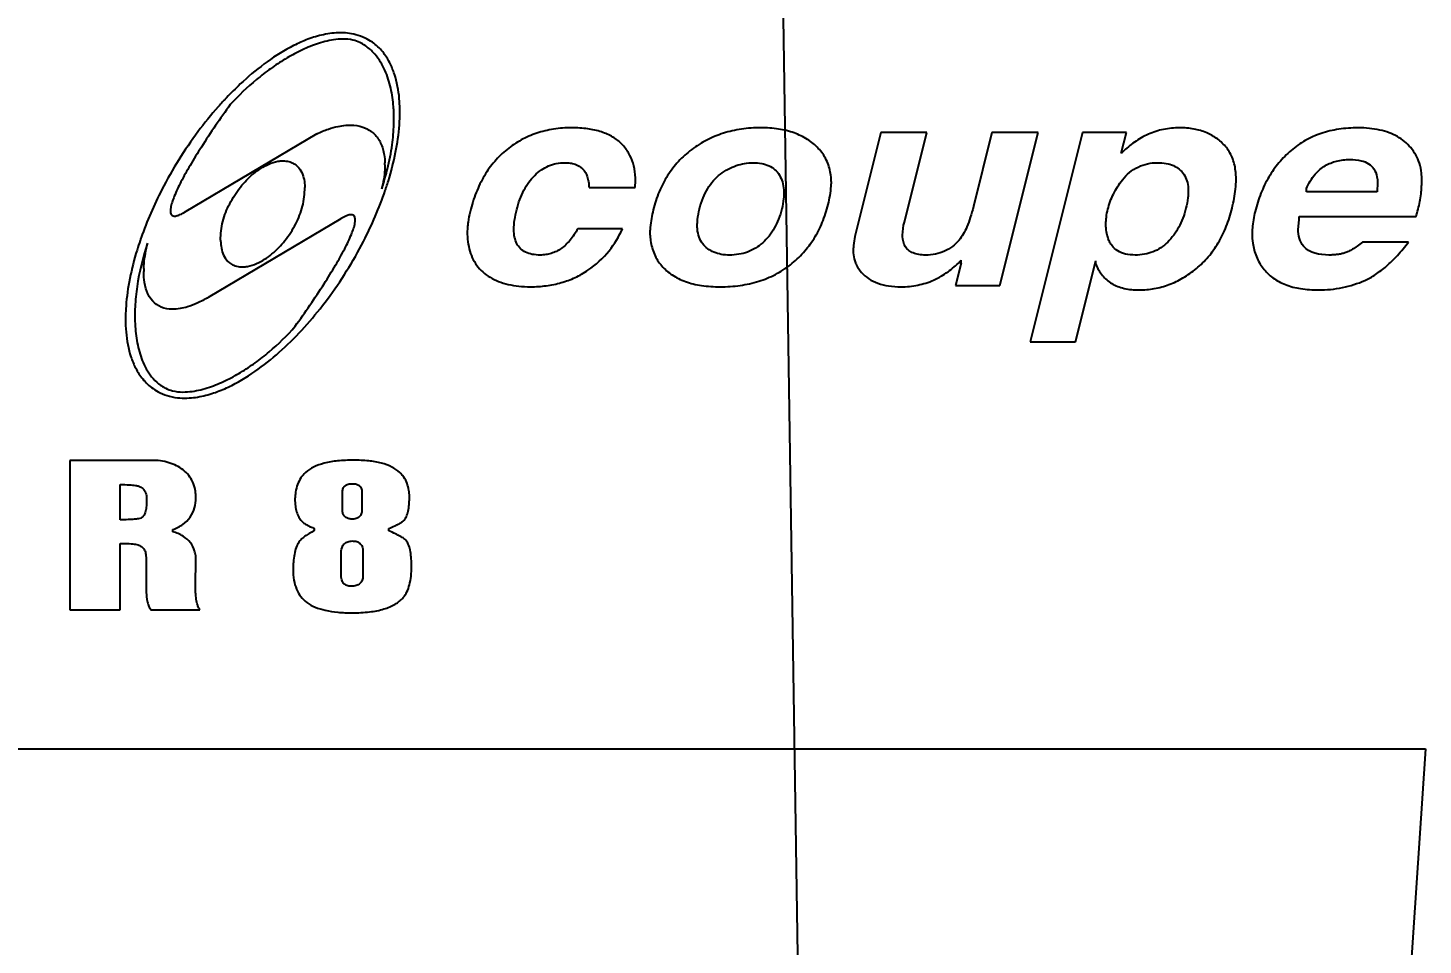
# Model space of a CAD drawing. Extents: x 230 to 4050, y 0 to 2754.
# Drawn here: x 985 to 1077.4, y 2245.8 to 2306.5 of the extents above; entities that cross this region are included whole.
import ezdxf

# ---------------------------------------------------------------- set-up
doc = ezdxf.new("R2010")
doc.units = 0
doc.header["$PDMODE"] = 3
doc.layers.get('0').update_dxf_attribs({"linetype": 'CONTINUOUS'})
doc.layers.get('DEFPOINTS').update_dxf_attribs({"linetype": 'CONTINUOUS'})
doc.layers.add('SUNPOU', color=7, linetype='CONTINUOUS')
doc.styles.get("Standard").update_dxf_attribs({"font": 'SIMPLEX.shx', "bigfont": 'extfont.shx'})
doc.dimstyles.get("Standard").update_dxf_attribs({"dimscale": 10, "dimtxt": 2, "dimasz": 3, "dimexe": 1, "dimexo": 1, "dimgap": 0.6, "dimtad": 3, "dimdec": 0, "dimzin": 0, "dimdsep": 46, "dimtxsty": 'STANDARD', "dimblk1": 'OPEN', "dimblk2": 'OPEN', "dimsah": 1, "dimcen": 1.5, "dimadec": 0, "dimazin": 0, "dimtfac": 1, "dimtdec": 0, "dimtmove": 0, "dimatfit": 0, "dimldrblk": 'DOTSMALL', "dimfxl": 1, "dimtvp": 1, "dimtolj": 1, "dimtzin": 0, "dimarcsym": 0})

# ---------------------------------------------------------------- blocks, each defined once
blk = doc.blocks.new('_OPEN')
at = {"color": 0, "linetype": 'ByBlock'}
for p, q in [((-1, 0.1667), (0, 0)), ((0, 0), (-1, -0.1667)), ((0, 0), (-1, 0))]:
    blk.add_line(p, q, dxfattribs=at)
blk = doc.blocks.new('*D22')
at = {"layer": 'DEFPOINTS', "color": 0}
for p in [(1086.159, 2398.558), (999.159, 1813.358), (1431.697, 1813.358)]:
    blk.add_point(p, dxfattribs=at)
at = {"layer": 'SUNPOU', "color": 0, "lineweight": -2}
for p, q in [((1096.159, 2398.558), (1441.697, 2398.558)), ((1431.697, 2368.558), (1431.697, 1843.358)), ((1009.159, 1813.358), (1441.697, 1813.358))]:
    blk.add_line(p, q, dxfattribs=at)
at = {"layer": 'SUNPOU', "color": 0, "lineweight": -2, "xscale": 30, "yscale": 30, "zscale": 30}
for p, rotation in [((1431.697, 2398.558), 90), ((1431.697, 1813.358), 270)]:
    blk.add_blockref('_OPEN', p, dxfattribs=dict(at, rotation=rotation))
at = {"layer": 'SUNPOU', "color": 0, "insert": (1415.697, 2105.958), "char_height": 20, "attachment_point": 5, "rotation": 90}
blk.add_mtext('\\A1;585', dxfattribs=at)
blk = doc.blocks.new('_DotSmall')
at = {"color": 0, "linetype": 'ByBlock', "const_width": 0.5}
blk.add_lwpolyline([(-0.0625, 0, 1), (0.0625, 0, 1)], format="xyb", close=True, dxfattribs=at)
blk = doc.blocks.new('*D11')
at = {"layer": 'DEFPOINTS', "color": 0}
for p in [(1086.159, 2398.558), (1063.384, 1838.451), (1381.697, 1838.451)]:
    blk.add_point(p, dxfattribs=at)
at = {"layer": 'SUNPOU', "color": 0, "lineweight": -2}
for p, q in [((1096.159, 2398.558), (1391.697, 2398.558)), ((1381.697, 2368.558), (1381.697, 1868.451)), ((1073.384, 1838.451), (1391.697, 1838.451))]:
    blk.add_line(p, q, dxfattribs=at)
at = {"layer": 'SUNPOU', "color": 0, "lineweight": -2, "xscale": 30, "yscale": 30, "zscale": 30}
for p, rotation in [((1381.697, 2398.558), 90), ((1381.697, 1838.451), 270)]:
    blk.add_blockref('_OPEN', p, dxfattribs=dict(at, rotation=rotation))
at = {"layer": 'SUNPOU', "color": 0, "insert": (1365.697, 2118.505), "char_height": 20, "attachment_point": 5, "rotation": 90}
blk.add_mtext('\\A1;560', dxfattribs=at)

msp = doc.modelspace()

# ---------------------------------------------------------------- linework, layer by layer
at = {"color": 2}
for p, q in [((1004.172, 2299.527), (995.386, 2294.313)), ((1041.503, 2299.613), (1039.961, 2293.433)), ((1044.556, 2299.613), (1041.503, 2299.613)), ((1043.073, 2293.669), (1044.556, 2299.613)), ((1048.869, 2299.613), (1047.643, 2294.697)), ((1051.922, 2299.613), (1048.869, 2299.613)), ((1049.392, 2289.47), (1051.922, 2299.613)), ((1054.868, 2299.613), (1051.408, 2285.738)), ((1057.783, 2299.613), (1054.868, 2299.613)), ((1057.437, 2298.226), (1057.783, 2299.613)), ((1022.19, 2295.971), (1025.243, 2295.971)), ((1025.243, 2295.971), (1025.265, 2296.434)), ((1069.697, 2295.678), (1069.697, 2295.891)), ((1074.402, 2296.294), (1074.373, 2295.678)), ((1074.373, 2295.678), (1069.697, 2295.678)), ((1069.212, 2293.82), (1069.212, 2294.032)), ((1069.212, 2294.032), (1076.963, 2294.032)), ((996.993, 2288.695), (1005.78, 2293.908)), ((1024.404, 2293.226), (1021.444, 2293.235)), ((1069.153, 2293.19), (1069.212, 2293.82)), ((1076.465, 2292.338), (1073.412, 2292.338)), ((1046.834, 2290.942), (1046.467, 2289.47)), ((1046.834, 2290.942), (1046.834, 2291.154)), ((1054.408, 2285.738), (1055.745, 2291.097)), ((1055.745, 2290.885), (1055.745, 2291.097)), ((1046.467, 2289.47), (1049.392, 2289.47)), ((1051.408, 2285.738), (1054.408, 2285.738)), ((987.823, 2277.894), (987.823, 2267.995)), ((993.174, 2277.894), (987.823, 2277.894)), ((991.147, 2273.953), (991.147, 2276.293)), ((1005.869, 2274.536), (1005.869, 2275.801)), ((1007.148, 2275.77), (1007.148, 2274.615)), ((994.634, 2273.169), (994.634, 2273.311)), ((1004.022, 2273.242), (1004.022, 2273.384)), ((1008.944, 2273.23), (1008.944, 2273.372)), ((991.147, 2272.376), (991.508, 2272.388)), ((991.147, 2267.995), (991.147, 2272.376)), ((1007.217, 2271.859), (1007.217, 2270.254)), ((992.856, 2271.483), (992.874, 2269.228)), ((996.129, 2269.689), (996.163, 2271.226)), ((996.163, 2271.226), (996.164, 2271.273)), ((1005.774, 2270.315), (1005.774, 2271.701)), ((996.126, 2269.51), (996.129, 2269.689)), ((987.823, 2267.995), (991.147, 2267.995)), ((993.174, 2267.995), (996.412, 2267.995)), ((920.746, 2258.781), (1077.573, 2258.781)), ((1077.573, 2258.781), (1076.522, 2242.958))]:
    msp.add_line(p, q, dxfattribs=at)
for centre, radius, start, end in [((1005.821, 2302.479), 3.722, 77.69279, 78.1466), ((1005.838, 2302.554), 3.645, 75.57336, 77.69855), ((1015.06, 2285.927), 23.239, 136.93318, 137.48347), ((1014.813, 2286.158), 22.902, 136.55371, 136.93275), ((999.205, 2300.977), 10.46, 0.61843, 1.14399), ((998.981, 2300.974), 10.685, 359.99977, 0.61806), ((1062.215, 2293.521), 6.706, 134.27679, 135.44808), ((993.027, 2301.1), 16.296, 342.05405, 346.15146), ((1003.967, 2297.457), 4.711, 359.99942, 1.56851), ((1060.176, 2296.493), 4.861, 0.00097, 4.31476), ((992.51, 2301.261), 16.838, 341.38013, 342.07291), ((987.49, 2302.979), 22.4, 341.21106, 341.33928), ((987.645, 2302.927), 22.237, 341.3388, 341.86225), ((1020.603, 2296.434), 4.661, 359.99429, 2.59968), ((1033.655, 2296.201), 4.585, 359.94088, 2.58841), ((1018.075, 2292.986), 3.948, 173.87816, 184.18435), ((1071.052, 2292.887), 4.952, 177.52939, 179.9559), ((1013.828, 2285.191), 22.561, 160.70933, 161.21061), ((1043.73, 2291.598), 4.056, 175.70103, 176.58839), ((998.096, 2290.385), 5.393, 177.70329, 179.95025), ((1042.318, 2295.346), 6.162, 315.84638, 317.1335), ((1002.553, 2287.247), 11.054, 178.89606, 179.99688), ((995.212, 2284.847), 2.422, 241.52843, 252.73876), ((995.207, 2284.831), 2.405, 252.73712, 255.56502), ((993.117, 2275.399), 3.046, 359.75599, 2.38611), ((1006.326, 2275.363), 3.974, 0.07577, 2.10158), ((1007.111, 2275.203), 4.395, 178.0764, 179.90793), ((993.667, 2271.275), 2.496, 2.07849, 3.16222), ((993.517, 2271.27), 2.647, 0.06422, 2.06882), ((997.882, 2270.784), 12.557, 0.4367, 1.0816), ((1012.268, 2270.613), 9.672, 178.84428, 179.68034), ((997.696, 2268.738), 1.483, 204.96794, 210.06961)]:
    msp.add_arc(centre, radius, start, end, dxfattribs=at)
for points, knots in [([(1005.891, 2306.204), (1005.742, 2306.209), (1005.22, 2306.201), (1004.352, 2306.051), (1003.336, 2305.705), (1002.088, 2305.112), (1000.647, 2304.173), (999.273, 2303.008), (998.482, 2302.219), (998.186, 2301.907)], [0, 0, 0, 0, 0.444571, 1.565391, 2.623767, 3.656983, 5.702369, 7.761296, 9.052456, 9.052456, 9.052456, 9.052456]), ([(1006.586, 2306.122), (1006.413, 2306.158), (1006.18, 2306.19), (1005.947, 2306.202), (1005.891, 2306.204)], [0, 0, 0, 0, 0.5302587, 0.7003015, 0.7003015, 0.7003015, 0.7003015]), ([(1009.664, 2301.185), (1009.659, 2301.403), (1009.62, 2302.173), (1009.434, 2303.213), (1009.012, 2304.246), (1008.539, 2304.985), (1007.966, 2305.528), (1007.345, 2305.891), (1006.961, 2306.029), (1006.746, 2306.084)], [0, 0, 0, 0, 0.653609, 2.311686, 3.136627, 3.987548, 4.924661, 5.472977, 6.138626, 6.138626, 6.138626, 6.138626]), ([(1006.558, 2305.719), (1006.339, 2305.775), (1005.905, 2305.816), (1005.086, 2305.741), (1004.137, 2305.483), (1003.072, 2305.031), (1002.062, 2304.478), (1001.094, 2303.839), (999.841, 2302.875), (998.973, 2302.047), (998.436, 2301.449)], [0, 0, 0, 0, 0.677682, 1.29168, 2.460849, 3.608687, 4.756312, 5.912684, 7.083817, 9.495031, 9.495031, 9.495031, 9.495031]), ([(1009.272, 2300.501), (1009.272, 2300.82), (1009.241, 2301.558), (1009.062, 2302.698), (1008.726, 2303.69), (1008.317, 2304.42), (1007.908, 2304.942), (1007.455, 2305.322), (1006.992, 2305.584), (1006.712, 2305.679), (1006.558, 2305.719)], [0, 0, 0, 0, 0.95613, 2.215056, 3.449064, 4.073006, 4.720252, 5.427759, 5.830707, 6.30924, 6.30924, 6.30924, 6.30924]), ([(997.93, 2301.633), (997.833, 2301.527), (997.259, 2300.889), (995.775, 2299.053), (994.597, 2297.162), (993.911, 2295.828)], [0, 0, 0, 0, 0.429496, 2.574646, 7.07539, 7.07539, 7.07539, 7.07539]), ([(998.436, 2301.449), (997.774, 2300.53), (996.86, 2299.204), (995.797, 2297.481), (995.191, 2296.399), (994.797, 2295.58), (994.581, 2295.003), (994.495, 2294.678), (994.47, 2294.487), (994.47, 2294.418)], [0, 0, 0, 0, 3.399977, 4.827513, 6.072854, 7.116729, 7.551567, 7.918364, 8.125458, 8.125458, 8.125458, 8.125458]), ([(1008.777, 2296.004), (1008.82, 2296.136), (1009.058, 2296.889), (1009.408, 2298.246), (1009.63, 2299.785), (1009.666, 2300.685), (1009.666, 2300.974)], [0, 0, 0, 0, 0.416658, 2.367074, 4.19927, 5.066966, 5.066966, 5.066966, 5.066966]), ([(1008.85, 2297.199), (1008.978, 2297.722), (1009.167, 2298.701), (1009.263, 2299.811), (1009.272, 2300.384), (1009.272, 2300.501)], [0, 0, 0, 0, 1.615955, 2.984212, 3.334988, 3.334988, 3.334988, 3.334988]), ([(1004.172, 2299.527), (1004.421, 2299.643), (1004.882, 2299.83), (1005.693, 2300.054), (1006.534, 2300.135), (1007.381, 2299.951), (1008.015, 2299.524), (1008.446, 2298.893), (1008.632, 2298.217), (1008.671, 2297.766), (1008.676, 2297.586)], [0, 0, 0, 0, 0.824289, 1.487965, 2.520327, 3.326987, 4.038266, 4.757176, 5.572505, 6.112462, 6.112462, 6.112462, 6.112462]), ([(1021.049, 2299.915), (1020.646, 2299.916), (1019.859, 2299.86), (1018.726, 2299.591), (1017.685, 2299.139), (1017.059, 2298.723), (1016.767, 2298.488)], [0, 0, 0, 0, 1.208543, 2.356897, 3.47575, 4.597861, 4.597861, 4.597861, 4.597861]), ([(1024.366, 2298.83), (1024.189, 2299.013), (1023.765, 2299.341), (1022.991, 2299.68), (1022.068, 2299.879), (1021.403, 2299.913), (1021.049, 2299.915)], [0, 0, 0, 0, 0.762562, 1.587647, 2.51622, 3.578187, 3.578187, 3.578187, 3.578187]), ([(1033.561, 2299.915), (1033.132, 2299.916), (1032.296, 2299.86), (1031.092, 2299.59), (1029.981, 2299.134), (1029.307, 2298.712), (1028.992, 2298.474)], [0, 0, 0, 0, 1.284896, 2.503112, 3.687252, 4.872354, 4.872354, 4.872354, 4.872354]), ([(1037.375, 2298.556), (1037.161, 2298.784), (1036.661, 2299.19), (1035.761, 2299.62), (1034.709, 2299.869), (1033.957, 2299.914), (1033.561, 2299.915)], [0, 0, 0, 0, 0.935854, 1.908661, 2.969404, 4.158579, 4.158579, 4.158579, 4.158579]), ([(1061.295, 2299.915), (1060.939, 2299.918), (1060.231, 2299.847), (1059.212, 2299.523), (1058.304, 2299.002), (1057.773, 2298.556), (1057.534, 2298.323)], [0, 0, 0, 0, 1.068713, 2.115089, 3.185782, 4.187216, 4.187216, 4.187216, 4.187216]), ([(1064.395, 2298.604), (1064.226, 2298.818), (1063.826, 2299.203), (1063.092, 2299.623), (1062.232, 2299.868), (1061.617, 2299.915), (1061.295, 2299.915)], [0, 0, 0, 0, 0.819859, 1.641883, 2.514718, 3.480419, 3.480419, 3.480419, 3.480419]), ([(1073.113, 2299.915), (1072.685, 2299.916), (1071.856, 2299.859), (1070.671, 2299.58), (1069.601, 2299.105), (1068.97, 2298.664), (1068.682, 2298.415)], [0, 0, 0, 0, 1.283672, 2.483001, 3.63338, 4.775066, 4.775066, 4.775066, 4.775066]), ([(1075.721, 2299.33), (1075.544, 2299.429), (1075.162, 2299.603), (1074.537, 2299.785), (1073.846, 2299.893), (1073.364, 2299.915), (1073.113, 2299.915)], [0, 0, 0, 0, 0.608812, 1.254208, 1.948095, 2.700393, 2.700393, 2.700393, 2.700393]), ([(1025.259, 2296.646), (1025.257, 2296.703), (1025.236, 2297.018), (1025.137, 2297.573), (1024.837, 2298.263), (1024.538, 2298.657), (1024.366, 2298.83)], [0, 0, 0, 0, 0.172949, 0.945356, 1.677307, 2.410397, 2.410397, 2.410397, 2.410397]), ([(1038.236, 2296.408), (1038.228, 2296.571), (1038.18, 2297.048), (1037.995, 2297.665), (1037.677, 2298.205), (1037.481, 2298.445), (1037.375, 2298.556)], [0, 0, 0, 0, 0.487753, 1.438779, 1.898799, 2.362191, 2.362191, 2.362191, 2.362191]), ([(1065.023, 2296.859), (1065.021, 2296.889), (1064.992, 2297.231), (1064.867, 2297.851), (1064.574, 2298.385), (1064.395, 2298.604)], [0, 0, 0, 0, 0.091306, 1.027809, 1.877112, 1.877112, 1.877112, 1.877112]), ([(1077.173, 2297.583), (1077.046, 2297.951), (1076.669, 2298.647), (1076.053, 2299.142), (1075.721, 2299.33)], [0, 0, 0, 0, 1.16677, 2.311161, 2.311161, 2.311161, 2.311161]), ([(998.398, 2294.885), (998.598, 2295.274), (999.062, 2295.991), (999.792, 2296.753), (1000.446, 2297.238), (1000.983, 2297.531), (1001.485, 2297.695), (1001.938, 2297.741), (1002.185, 2297.714), (1002.312, 2297.682)], [0, 0, 0, 0, 1.31229, 2.542764, 3.144385, 3.74769, 4.373368, 4.713788, 5.10726, 5.10726, 5.10726, 5.10726]), ([(1002.312, 2297.682), (1002.431, 2297.651), (1002.639, 2297.566), (1002.949, 2297.326), (1003.194, 2296.964), (1003.339, 2296.487), (1003.368, 2296.15), (1003.369, 2295.976), (1003.369, 2295.966)], [0, 0, 0, 0, 0.370033, 0.661691, 1.166405, 1.649746, 2.145282, 2.173865, 2.173865, 2.173865, 2.173865]), ([(1016.767, 2298.488), (1016.469, 2298.252), (1015.912, 2297.71), (1015.223, 2296.74), (1014.679, 2295.611), (1014.423, 2294.789), (1014.315, 2294.357)], [0, 0, 0, 0, 1.142282, 2.31414, 3.552229, 4.887319, 4.887319, 4.887319, 4.887319]), ([(1028.992, 2298.474), (1028.676, 2298.238), (1028.088, 2297.708), (1027.358, 2296.763), (1026.798, 2295.678), (1026.542, 2294.891), (1026.441, 2294.48)], [0, 0, 0, 0, 1.184669, 2.359029, 3.562448, 4.830978, 4.830978, 4.830978, 4.830978]), ([(1068.682, 2298.415), (1068.391, 2298.167), (1067.85, 2297.619), (1067.177, 2296.662), (1066.648, 2295.572), (1066.4, 2294.786), (1066.298, 2294.376)], [0, 0, 0, 0, 1.145269, 2.299723, 3.495829, 4.76326, 4.76326, 4.76326, 4.76326]), ([(1069.697, 2295.891), (1069.844, 2296.23), (1070.182, 2296.814), (1070.9, 2297.431), (1071.708, 2297.757), (1072.279, 2297.816), (1072.579, 2297.816)], [0, 0, 0, 0, 1.109315, 1.987666, 2.787486, 3.687688, 3.687688, 3.687688, 3.687688]), ([(1072.579, 2297.816), (1072.827, 2297.816), (1073.257, 2297.781), (1073.816, 2297.57), (1074.212, 2297.198), (1074.378, 2296.736), (1074.402, 2296.421), (1074.402, 2296.294)], [0, 0, 0, 0, 0.742861, 1.280522, 1.76099, 2.323831, 2.705969, 2.705969, 2.705969, 2.705969]), ([(1008.678, 2297.457), (1008.678, 2297.35), (1008.661, 2296.82), (1008.569, 2296.295), (1008.467, 2295.885)], [0, 0, 0, 0, 0.32244, 1.588072, 1.588072, 1.588072, 1.588072]), ([(1017.403, 2294.499), (1017.461, 2294.728), (1017.592, 2295.166), (1017.859, 2295.776), (1018.189, 2296.312), (1018.455, 2296.624), (1018.598, 2296.764)], [0, 0, 0, 0, 0.708617, 1.368306, 1.990949, 2.591247, 2.591247, 2.591247, 2.591247]), ([(1018.598, 2296.764), (1018.734, 2296.898), (1019.021, 2297.138), (1019.505, 2297.408), (1020.025, 2297.569), (1020.387, 2297.604), (1020.569, 2297.603)], [0, 0, 0, 0, 0.573585, 1.117042, 1.650854, 2.197051, 2.197051, 2.197051, 2.197051]), ([(1020.569, 2297.603), (1020.693, 2297.602), (1020.929, 2297.589), (1021.35, 2297.494), (1021.806, 2297.23), (1022.065, 2296.77), (1022.167, 2296.34), (1022.186, 2296.099), (1022.19, 2295.971)], [0, 0, 0, 0, 0.372821, 0.705093, 1.292686, 1.888848, 2.230053, 2.613292, 2.613292, 2.613292, 2.613292]), ([(1029.513, 2294.556), (1029.573, 2294.799), (1029.717, 2295.26), (1030.024, 2295.891), (1030.412, 2296.427), (1030.727, 2296.722), (1030.896, 2296.849)], [0, 0, 0, 0, 0.752199, 1.44456, 2.09562, 2.727925, 2.727925, 2.727925, 2.727925]), ([(1030.896, 2296.849), (1031.056, 2296.971), (1031.388, 2297.187), (1031.924, 2297.428), (1032.484, 2297.572), (1032.867, 2297.604), (1033.059, 2297.603)], [0, 0, 0, 0, 0.6037, 1.183975, 1.754736, 2.330875, 2.330875, 2.330875, 2.330875]), ([(1033.059, 2297.603), (1033.25, 2297.603), (1033.611, 2297.576), (1034.109, 2297.425), (1034.515, 2297.159), (1034.719, 2296.917), (1034.797, 2296.782)], [0, 0, 0, 0, 0.573812, 1.078718, 1.544884, 2.010665, 2.010665, 2.010665, 2.010665]), ([(1034.797, 2296.782), (1034.883, 2296.643), (1035.019, 2296.327), (1035.088, 2295.917), (1035.097, 2295.667), (1035.097, 2295.595)], [0, 0, 0, 0, 0.489569, 1.019829, 1.238237, 1.238237, 1.238237, 1.238237]), ([(1057.519, 2296.472), (1057.793, 2296.821), (1058.492, 2297.428), (1059.4, 2297.603), (1059.843, 2297.603)], [0, 0, 0, 0, 1.330684, 2.659725, 2.659725, 2.659725, 2.659725]), ([(1059.843, 2297.603), (1060.032, 2297.603), (1060.388, 2297.578), (1060.88, 2297.438), (1061.285, 2297.192), (1061.493, 2296.965), (1061.574, 2296.839)], [0, 0, 0, 0, 0.566578, 1.064337, 1.520645, 1.9705, 1.9705, 1.9705, 1.9705]), ([(1061.574, 2296.839), (1061.663, 2296.708), (1061.803, 2296.4), (1061.865, 2296.006), (1061.873, 2295.768), (1061.873, 2295.707)], [0, 0, 0, 0, 0.473071, 1.000055, 1.18556, 1.18556, 1.18556, 1.18556]), ([(1077.326, 2296.775), (1077.323, 2296.82), (1077.299, 2297.093), (1077.246, 2297.365), (1077.173, 2297.583)], [0, 0, 0, 0, 0.1333221, 0.823218, 0.823218, 0.823218, 0.823218]), ([(1002.767, 2293.548), (1002.959, 2293.92), (1003.283, 2294.702), (1003.369, 2295.547), (1003.369, 2295.966)], [0, 0, 0, 0, 1.253992, 2.51189, 2.51189, 2.51189, 2.51189]), ([(1038.027, 2294.834), (1038.124, 2295.232), (1038.207, 2295.688), (1038.233, 2296.148), (1038.236, 2296.199)], [0, 0, 0, 0, 1.228319, 1.382233, 1.382233, 1.382233, 1.382233]), ([(1056.544, 2294.518), (1056.633, 2294.866), (1056.887, 2295.56), (1057.286, 2296.181), (1057.519, 2296.472)], [0, 0, 0, 0, 1.078842, 2.197054, 2.197054, 2.197054, 2.197054]), ([(1064.774, 2294.603), (1064.873, 2295.018), (1064.999, 2295.645), (1065.037, 2296.283), (1065.037, 2296.493)], [0, 0, 0, 0, 1.279848, 1.911953, 1.911953, 1.911953, 1.911953]), ([(1076.963, 2294.032), (1077.039, 2294.364), (1077.243, 2295.023), (1077.318, 2295.837), (1077.337, 2296.308), (1077.337, 2296.434)], [0, 0, 0, 0, 1.02406, 2.06037, 2.439274, 2.439274, 2.439274, 2.439274]), ([(997.796, 2292.467), (997.796, 2292.886), (997.882, 2293.731), (998.207, 2294.513), (998.398, 2294.885)], [0, 0, 0, 0, 1.258296, 2.512288, 2.512288, 2.512288, 2.512288]), ([(1035.097, 2295.595), (1035.097, 2295.468), (1035.076, 2295.115), (1035.009, 2294.767), (1034.955, 2294.546)], [0, 0, 0, 0, 0.378537, 1.059986, 1.059986, 1.059986, 1.059986]), ([(1061.873, 2295.707), (1061.873, 2295.565), (1061.847, 2295.186), (1061.772, 2294.814), (1061.717, 2294.584)], [0, 0, 0, 0, 0.424719, 1.135434, 1.135434, 1.135434, 1.135434]), ([(994.47, 2294.418), (994.471, 2294.39), (994.477, 2294.291), (994.522, 2294.146), (994.668, 2294.066), (994.835, 2294.07), (995.01, 2294.123), (995.131, 2294.176), (995.18, 2294.201)], [0, 0, 0, 0, 0.0838026, 0.3015016, 0.4108413, 0.5591089, 0.7898728, 0.9552832, 0.9552832, 0.9552832, 0.9552832]), ([(1006.712, 2293.811), (1006.712, 2293.841), (1006.705, 2293.942), (1006.656, 2294.089), (1006.506, 2294.163), (1006.336, 2294.157), (1006.084, 2294.078), (1005.895, 2293.977), (1005.78, 2293.908)], [0, 0, 0, 0, 0.090433, 0.306577, 0.417159, 0.568557, 0.803686, 1.206347, 1.206347, 1.206347, 1.206347]), ([(1014.315, 2294.357), (1014.257, 2294.127), (1014.195, 2293.811), (1014.157, 2293.491), (1014.149, 2293.407)], [0, 0, 0, 0, 0.7116975, 0.9656928, 0.9656928, 0.9656928, 0.9656928]), ([(1017.217, 2293.192), (1017.217, 2293.393), (1017.255, 2293.834), (1017.347, 2294.266), (1017.403, 2294.499)], [0, 0, 0, 0, 0.602711, 1.322937, 1.322937, 1.322937, 1.322937]), ([(1029.358, 2293.447), (1029.358, 2293.574), (1029.381, 2293.948), (1029.456, 2294.316), (1029.513, 2294.556)], [0, 0, 0, 0, 0.382202, 1.121734, 1.121734, 1.121734, 1.121734]), ([(1034.955, 2294.546), (1034.898, 2294.317), (1034.762, 2293.879), (1034.48, 2293.273), (1034.127, 2292.742), (1033.842, 2292.437), (1033.69, 2292.3)], [0, 0, 0, 0, 0.708629, 1.370491, 2.000081, 2.613927, 2.613927, 2.613927, 2.613927]), ([(1035.529, 2290.852), (1035.837, 2291.092), (1036.41, 2291.627), (1037.123, 2292.571), (1037.673, 2293.648), (1037.926, 2294.428), (1038.027, 2294.834)], [0, 0, 0, 0, 1.173098, 2.337652, 3.530313, 4.785664, 4.785664, 4.785664, 4.785664]), ([(1047.643, 2294.697), (1047.581, 2294.453), (1047.457, 2294), (1047.234, 2293.385), (1046.994, 2292.882), (1046.803, 2292.6), (1046.704, 2292.48)], [0, 0, 0, 0, 0.755729, 1.407035, 1.960106, 2.424506, 2.424506, 2.424506, 2.424506]), ([(1056.419, 2293.557), (1056.419, 2293.704), (1056.44, 2294.028), (1056.501, 2294.347), (1056.544, 2294.518)], [0, 0, 0, 0, 0.4436352, 0.9712156, 0.9712156, 0.9712156, 0.9712156]), ([(1061.717, 2294.584), (1061.661, 2294.36), (1061.528, 2293.931), (1061.257, 2293.333), (1060.92, 2292.801), (1060.653, 2292.489), (1060.51, 2292.346)], [0, 0, 0, 0, 0.691408, 1.343391, 1.9665, 2.572068, 2.572068, 2.572068, 2.572068]), ([(1062.406, 2290.595), (1062.693, 2290.829), (1063.229, 2291.36), (1063.895, 2292.302), (1064.422, 2293.393), (1064.671, 2294.186), (1064.774, 2294.603)], [0, 0, 0, 0, 1.111311, 2.248513, 3.445782, 4.733154, 4.733154, 4.733154, 4.733154]), ([(1066.298, 2294.376), (1066.208, 2294.014), (1066.132, 2293.587), (1066.107, 2293.157), (1066.104, 2293.101)], [0, 0, 0, 0, 1.120903, 1.291196, 1.291196, 1.291196, 1.291196]), ([(998.854, 2290.752), (998.981, 2290.719), (999.227, 2290.692), (999.68, 2290.738), (1000.182, 2290.902), (1000.72, 2291.196), (1001.373, 2291.681), (1002.103, 2292.443), (1002.567, 2293.159), (1002.767, 2293.548)], [0, 0, 0, 0, 0.393472, 0.733892, 1.35957, 1.962875, 2.564496, 3.79497, 5.10726, 5.10726, 5.10726, 5.10726]), ([(1002.729, 2286.772), (1003.393, 2287.694), (1004.311, 2289.024), (1005.38, 2290.751), (1005.99, 2291.836), (1006.387, 2292.657), (1006.604, 2293.234), (1006.688, 2293.557), (1006.713, 2293.745), (1006.712, 2293.811)], [0, 0, 0, 0, 3.408723, 4.842809, 6.093679, 7.140658, 7.575694, 7.941564, 8.140131, 8.140131, 8.140131, 8.140131]), ([(1018.948, 2291.489), (1018.771, 2291.49), (1018.442, 2291.513), (1017.992, 2291.65), (1017.635, 2291.894), (1017.385, 2292.243), (1017.243, 2292.684), (1017.217, 2293.011), (1017.217, 2293.188), (1017.217, 2293.192)], [0, 0, 0, 0, 0.530364, 0.984787, 1.394739, 1.802044, 2.249199, 2.768955, 2.779812, 2.779812, 2.779812, 2.779812]), ([(1021.444, 2293.235), (1021.297, 2292.965), (1020.984, 2292.479), (1020.387, 2291.904), (1019.809, 2291.614), (1019.324, 2291.506), (1019.075, 2291.489), (1018.948, 2291.489)], [0, 0, 0, 0, 0.921399, 1.721431, 2.458274, 2.826508, 3.206033, 3.206033, 3.206033, 3.206033]), ([(1022.116, 2290.481), (1022.641, 2290.84), (1023.548, 2291.661), (1024.175, 2292.707), (1024.404, 2293.226)], [0, 0, 0, 0, 1.90698, 3.609396, 3.609396, 3.609396, 3.609396]), ([(1026.242, 2293.322), (1026.241, 2293.31), (1026.228, 2293.159), (1026.222, 2293.007), (1026.222, 2292.868)], [0, 0, 0, 0, 0.0368058, 0.4547866, 0.4547866, 0.4547866, 0.4547866]), ([(1029.716, 2292.244), (1029.614, 2292.372), (1029.45, 2292.682), (1029.369, 2293.103), (1029.358, 2293.365), (1029.358, 2293.447)], [0, 0, 0, 0, 0.490292, 1.029532, 1.274783, 1.274783, 1.274783, 1.274783]), ([(1039.961, 2293.433), (1039.904, 2293.197), (1039.803, 2292.761), (1039.719, 2292.248), (1039.691, 2291.974), (1039.686, 2291.902)], [0, 0, 0, 0, 0.728815, 1.341401, 1.556863, 1.556863, 1.556863, 1.556863]), ([(1056.573, 2292.583), (1056.524, 2292.73), (1056.449, 2293.034), (1056.42, 2293.364), (1056.419, 2293.539), (1056.419, 2293.557)], [0, 0, 0, 0, 0.4633875, 0.9370435, 0.9889704, 0.9889704, 0.9889704, 0.9889704]), ([(1071.183, 2291.489), (1070.59, 2291.488), (1069.409, 2291.711), (1069.155, 2292.799), (1069.154, 2293.19)], [0, 0, 0, 0, 1.776984, 2.949641, 2.949641, 2.949641, 2.949641]), ([(992.469, 2292.457), (992.397, 2292.246), (992.128, 2291.415), (991.757, 2289.975), (991.546, 2288.507), (991.506, 2287.678), (991.502, 2287.46)], [0, 0, 0, 0, 0.66992, 2.620335, 4.452532, 5.107968, 5.107968, 5.107968, 5.107968]), ([(992.962, 2292.268), (992.648, 2291.338), (992.3, 2289.936), (992.134, 2288.31), (992.117, 2287.66), (992.117, 2287.463)], [0, 0, 0, 0, 2.946172, 4.303135, 4.895627, 4.895627, 4.895627, 4.895627]), ([(992.707, 2290.601), (992.711, 2290.707), (992.749, 2291.268), (992.851, 2291.825), (992.962, 2292.268)], [0, 0, 0, 0, 0.317315, 1.688116, 1.688116, 1.688116, 1.688116]), ([(994.419, 2282.137), (994.644, 2282.079), (995.077, 2282.011), (995.889, 2282.011), (996.813, 2282.171), (997.829, 2282.517), (999.077, 2283.109), (1000.518, 2284.048), (1002.097, 2285.386), (1003.557, 2286.9), (1005.39, 2289.168), (1006.568, 2291.06), (1007.255, 2292.394)], [0, 0, 0, 0, 0.694416, 1.308748, 2.429568, 3.487943, 4.52116, 6.566546, 8.625473, 10.720265, 12.865415, 17.366159, 17.366159, 17.366159, 17.366159]), ([(997.796, 2292.467), (997.796, 2292.458), (997.797, 2292.283), (997.827, 2291.947), (997.972, 2291.469), (998.217, 2291.108), (998.527, 2290.867), (998.734, 2290.783), (998.854, 2290.752)], [0, 0, 0, 0, 0.028183, 0.523719, 1.00706, 1.511775, 1.803432, 2.173465, 2.173465, 2.173465, 2.173465]), ([(1014.137, 2292.698), (1014.141, 2292.643), (1014.166, 2292.374), (1014.212, 2292.106), (1014.263, 2291.898)], [0, 0, 0, 0, 0.1648172, 0.8103202, 0.8103202, 0.8103202, 0.8103202]), ([(1026.226, 2292.873), (1026.232, 2292.731), (1026.274, 2292.275), (1026.476, 2291.534), (1026.808, 2291), (1027.009, 2290.774)], [0, 0, 0, 0, 0.427376, 1.370476, 2.27758, 2.27758, 2.27758, 2.27758]), ([(1031.502, 2291.489), (1031.316, 2291.489), (1030.961, 2291.515), (1030.463, 2291.653), (1030.039, 2291.894), (1029.811, 2292.118), (1029.716, 2292.244)], [0, 0, 0, 0, 0.558673, 1.062849, 1.536123, 2.00852, 2.00852, 2.00852, 2.00852]), ([(1033.69, 2292.3), (1033.543, 2292.166), (1033.227, 2291.929), (1032.693, 2291.67), (1032.112, 2291.52), (1031.709, 2291.488), (1031.502, 2291.489)], [0, 0, 0, 0, 0.59661, 1.1782, 1.767785, 2.386711, 2.386711, 2.386711, 2.386711]), ([(1044.473, 2291.489), (1044.323, 2291.49), (1044.044, 2291.506), (1043.662, 2291.605), (1043.356, 2291.778), (1043.046, 2292.123), (1042.959, 2292.513), (1042.954, 2292.782), (1042.954, 2292.816)], [0, 0, 0, 0, 0.450212, 0.834191, 1.171872, 1.491776, 2.199675, 2.300214, 2.300214, 2.300214, 2.300214]), ([(1046.704, 2292.48), (1046.57, 2292.319), (1046.27, 2292.032), (1045.733, 2291.712), (1045.125, 2291.526), (1044.694, 2291.488), (1044.473, 2291.489)], [0, 0, 0, 0, 0.627672, 1.235688, 1.85676, 2.521595, 2.521595, 2.521595, 2.521595]), ([(1058.361, 2291.489), (1058.145, 2291.489), (1057.742, 2291.522), (1057.197, 2291.724), (1056.859, 2292.026), (1056.672, 2292.326), (1056.602, 2292.495), (1056.573, 2292.583)], [0, 0, 0, 0, 0.649406, 1.201313, 1.712778, 1.976631, 2.25654, 2.25654, 2.25654, 2.25654]), ([(1060.51, 2292.346), (1060.371, 2292.206), (1060.068, 2291.956), (1059.546, 2291.682), (1058.97, 2291.522), (1058.567, 2291.488), (1058.361, 2291.489)], [0, 0, 0, 0, 0.59204, 1.169408, 1.755968, 2.373724, 2.373724, 2.373724, 2.373724]), ([(1066.1, 2292.891), (1066.1, 2292.685), (1066.133, 2292.172), (1066.342, 2291.38), (1066.647, 2290.846), (1066.832, 2290.611)], [0, 0, 0, 0, 0.617862, 1.53598, 2.434031, 2.434031, 2.434031, 2.434031]), ([(1073.412, 2292.338), (1073.298, 2292.25), (1073.083, 2292.09), (1072.772, 2291.885), (1072.499, 2291.731), (1072.323, 2291.658), (1072.243, 2291.631)], [0, 0, 0, 0, 0.432499, 0.804095, 1.116379, 1.372052, 1.372052, 1.372052, 1.372052]), ([(1073.557, 2289.804), (1073.804, 2289.913), (1074.306, 2290.194), (1075.028, 2290.759), (1075.761, 2291.482), (1076.228, 2292.038), (1076.465, 2292.338)], [0, 0, 0, 0, 0.80962, 1.718661, 2.74272, 3.892204, 3.892204, 3.892204, 3.892204]), ([(1014.263, 2291.898), (1014.312, 2291.697), (1014.442, 2291.314), (1014.742, 2290.794), (1015.142, 2290.355), (1015.463, 2290.122), (1015.636, 2290.022)], [0, 0, 0, 0, 0.617867, 1.206683, 1.788788, 2.387503, 2.387503, 2.387503, 2.387503]), ([(1039.675, 2291.627), (1039.709, 2291.455), (1039.759, 2291.179), (1039.935, 2290.74), (1040.098, 2290.486), (1040.227, 2290.342)], [0, 0, 0, 0, 0.525999, 0.836738, 1.41575, 1.41575, 1.41575, 1.41575]), ([(1072.243, 2291.631), (1072.167, 2291.606), (1072.008, 2291.564), (1071.753, 2291.52), (1071.476, 2291.494), (1071.283, 2291.489), (1071.183, 2291.489)], [0, 0, 0, 0, 0.237823, 0.494885, 0.772991, 1.073565, 1.073565, 1.073565, 1.073565]), ([(996.993, 2288.695), (996.748, 2288.549), (996.297, 2288.31), (995.507, 2288.005), (994.693, 2287.848), (993.865, 2287.983), (993.025, 2288.574), (992.737, 2289.53), (992.703, 2290.213), (992.703, 2290.389)], [0, 0, 0, 0, 0.854592, 1.526807, 2.538961, 3.302933, 3.977563, 5.514428, 6.045214, 6.045214, 6.045214, 6.045214]), ([(1018.307, 2289.389), (1018.66, 2289.389), (1019.35, 2289.431), (1020.348, 2289.633), (1021.278, 2289.977), (1021.848, 2290.298), (1022.116, 2290.481)], [0, 0, 0, 0, 1.057536, 2.065739, 3.045178, 4.01919, 4.01919, 4.01919, 4.01919]), ([(1027.009, 2290.774), (1027.207, 2290.541), (1027.694, 2290.122), (1028.598, 2289.687), (1029.679, 2289.435), (1030.458, 2289.392), (1030.872, 2289.389)], [0, 0, 0, 0, 0.918691, 1.89518, 2.9847, 4.226854, 4.226854, 4.226854, 4.226854]), ([(1030.872, 2289.389), (1031.319, 2289.389), (1032.183, 2289.443), (1033.422, 2289.713), (1034.548, 2290.175), (1035.22, 2290.607), (1035.529, 2290.852)], [0, 0, 0, 0, 1.338707, 2.589754, 3.787008, 4.969665, 4.969665, 4.969665, 4.969665]), ([(1040.227, 2290.342), (1040.367, 2290.181), (1040.704, 2289.893), (1041.323, 2289.593), (1042.052, 2289.421), (1042.574, 2289.39), (1042.85, 2289.389)], [0, 0, 0, 0, 0.640194, 1.30993, 2.045683, 2.873483, 2.873483, 2.873483, 2.873483]), ([(1042.85, 2289.389), (1043.225, 2289.387), (1043.966, 2289.459), (1045.029, 2289.794), (1045.963, 2290.339), (1046.501, 2290.808), (1046.739, 2291.053)], [0, 0, 0, 0, 1.125487, 2.214644, 3.317293, 4.344352, 4.344352, 4.344352, 4.344352]), ([(1055.745, 2290.885), (1055.801, 2290.747), (1055.928, 2290.485), (1056.25, 2290.02), (1056.798, 2289.552), (1057.65, 2289.233), (1058.275, 2289.176), (1058.607, 2289.177)], [0, 0, 0, 0, 0.446804, 0.870711, 1.692029, 2.560793, 3.556631, 3.556631, 3.556631, 3.556631]), ([(1058.607, 2289.177), (1058.947, 2289.176), (1059.625, 2289.235), (1060.612, 2289.505), (1061.552, 2289.958), (1062.128, 2290.366), (1062.406, 2290.595)], [0, 0, 0, 0, 1.02101, 2.027663, 3.054663, 4.134645, 4.134645, 4.134645, 4.134645]), ([(1066.832, 2290.611), (1067.013, 2290.371), (1067.464, 2289.939), (1068.321, 2289.483), (1069.355, 2289.223), (1070.102, 2289.179), (1070.499, 2289.177)], [0, 0, 0, 0, 0.90233, 1.841432, 2.882873, 4.075365, 4.075365, 4.075365, 4.075365]), ([(1015.636, 2290.022), (1015.817, 2289.915), (1016.208, 2289.728), (1016.849, 2289.531), (1017.557, 2289.413), (1018.051, 2289.39), (1018.307, 2289.389)], [0, 0, 0, 0, 0.62869, 1.293691, 2.006208, 2.775497, 2.775497, 2.775497, 2.775497]), ([(1070.499, 2289.177), (1071.032, 2289.175), (1072.082, 2289.278), (1073.086, 2289.6), (1073.557, 2289.804)], [0, 0, 0, 0, 1.599455, 3.138077, 3.138077, 3.138077, 3.138077]), ([(992.117, 2287.463), (992.117, 2287.228), (992.137, 2286.578), (992.27, 2285.527), (992.566, 2284.538), (992.938, 2283.806), (993.316, 2283.283), (993.71, 2282.926), (993.98, 2282.761), (994.058, 2282.719)], [0, 0, 0, 0, 0.704137, 1.950996, 3.16725, 3.778094, 4.407801, 5.091975, 5.356238, 5.356238, 5.356238, 5.356238]), ([(991.5, 2287.247), (991.5, 2286.959), (991.533, 2286.119), (991.732, 2285.008), (992.153, 2283.975), (992.626, 2283.237), (993.199, 2282.694), (993.821, 2282.33), (994.205, 2282.192), (994.419, 2282.137)], [0, 0, 0, 0, 0.864714, 2.522791, 3.347733, 4.198654, 5.135767, 5.684082, 6.349731, 6.349731, 6.349731, 6.349731]), ([(994.608, 2282.503), (994.829, 2282.445), (995.268, 2282.399), (996.095, 2282.463), (997.052, 2282.71), (998.123, 2283.155), (999.135, 2283.707), (1000.101, 2284.347), (1001.347, 2285.32), (1002.204, 2286.162), (1002.729, 2286.772)], [0, 0, 0, 0, 0.686672, 1.307174, 2.482838, 3.632505, 4.779828, 5.935149, 7.105481, 9.519899, 9.519899, 9.519899, 9.519899]), ([(995.312, 2277.262), (995.178, 2277.369), (994.879, 2277.557), (994.369, 2277.755), (993.793, 2277.872), (993.387, 2277.894), (993.174, 2277.894)], [0, 0, 0, 0, 0.513049, 1.051184, 1.631862, 2.269206, 2.269206, 2.269206, 2.269206]), ([(1006.59, 2277.907), (1006.24, 2277.904), (1005.593, 2277.881), (1004.704, 2277.735), (1003.977, 2277.488), (1003.58, 2277.231), (1003.419, 2277.088)], [0, 0, 0, 0, 1.049667, 1.940874, 2.69322, 3.338905, 3.338905, 3.338905, 3.338905]), ([(1009.656, 2277.098), (1009.501, 2277.239), (1009.117, 2277.491), (1008.414, 2277.736), (1007.555, 2277.881), (1006.928, 2277.904), (1006.59, 2277.907)], [0, 0, 0, 0, 0.627686, 1.357091, 2.219294, 3.23353, 3.23353, 3.23353, 3.23353]), ([(996.161, 2275.526), (996.155, 2275.67), (996.118, 2275.988), (995.973, 2276.461), (995.698, 2276.909), (995.45, 2277.155), (995.312, 2277.262)], [0, 0, 0, 0, 0.431401, 0.958251, 1.468955, 1.993873, 1.993873, 1.993873, 1.993873]), ([(1003.419, 2277.088), (1003.302, 2276.983), (1003.092, 2276.737), (1002.869, 2276.293), (1002.752, 2275.82), (1002.724, 2275.498), (1002.719, 2275.35)], [0, 0, 0, 0, 0.471715, 0.956139, 1.479688, 1.923061, 1.923061, 1.923061, 1.923061]), ([(1010.298, 2275.508), (1010.293, 2275.64), (1010.267, 2275.933), (1010.16, 2276.365), (1009.955, 2276.774), (1009.763, 2277.002), (1009.656, 2277.098)], [0, 0, 0, 0, 0.396509, 0.878744, 1.325249, 1.759489, 1.759489, 1.759489, 1.759489]), ([(991.147, 2276.293), (991.351, 2276.289), (991.689, 2276.279), (992.104, 2276.243), (992.316, 2276.206), (992.39, 2276.179)], [0, 0, 0, 0, 0.61026, 1.014067, 1.250386, 1.250386, 1.250386, 1.250386]), ([(992.39, 2276.179), (992.484, 2276.145), (992.673, 2276.036), (992.87, 2275.723), (992.899, 2275.462), (992.899, 2275.315)], [0, 0, 0, 0, 0.302834, 0.63006, 1.07038, 1.07038, 1.07038, 1.07038]), ([(1005.869, 2275.801), (1005.869, 2275.887), (1005.889, 2276.045), (1006.031, 2276.234), (1006.257, 2276.333), (1006.43, 2276.347), (1006.53, 2276.347)], [0, 0, 0, 0, 0.2583443, 0.4608004, 0.6780035, 0.9771033, 0.9771033, 0.9771033, 0.9771033]), ([(1006.53, 2276.347), (1006.62, 2276.347), (1006.78, 2276.333), (1006.992, 2276.228), (1007.129, 2276.029), (1007.148, 2275.863), (1007.148, 2275.77)], [0, 0, 0, 0, 0.2683762, 0.4768852, 0.6871294, 0.9636761, 0.9636761, 0.9636761, 0.9636761]), ([(992.899, 2275.315), (992.895, 2275.131), (992.899, 2274.836), (992.823, 2274.462), (992.712, 2274.216), (992.591, 2274.108), (992.529, 2274.075)], [0, 0, 0, 0, 0.552818, 0.881334, 1.138493, 1.34895, 1.34895, 1.34895, 1.34895]), ([(994.634, 2273.311), (994.756, 2273.353), (994.988, 2273.449), (995.398, 2273.693), (995.817, 2274.109), (996.092, 2274.733), (996.155, 2275.176), (996.162, 2275.388)], [0, 0, 0, 0, 0.387052, 0.748722, 1.427687, 2.117471, 2.756255, 2.756255, 2.756255, 2.756255]), ([(1002.719, 2275.211), (1002.723, 2275.101), (1002.741, 2274.853), (1002.816, 2274.488), (1002.958, 2274.139), (1003.096, 2273.943), (1003.174, 2273.86)], [0, 0, 0, 0, 0.32957, 0.743705, 1.113197, 1.453565, 1.453565, 1.453565, 1.453565]), ([(1006.049, 2274.153), (1005.993, 2274.2), (1005.898, 2274.317), (1005.869, 2274.464), (1005.869, 2274.536)], [0, 0, 0, 0, 0.2196805, 0.4340069, 0.4340069, 0.4340069, 0.4340069]), ([(1007.148, 2274.615), (1007.148, 2274.566), (1007.143, 2274.475), (1007.104, 2274.311), (1006.993, 2274.134), (1006.757, 2274.018), (1006.577, 2274), (1006.479, 2274.001)], [0, 0, 0, 0, 0.145307, 0.27433, 0.503351, 0.741764, 1.037285, 1.037285, 1.037285, 1.037285]), ([(1009.95, 2273.93), (1010.012, 2274.005), (1010.124, 2274.196), (1010.227, 2274.552), (1010.284, 2274.953), (1010.296, 2275.235), (1010.299, 2275.368)], [0, 0, 0, 0, 0.292319, 0.656099, 1.104569, 1.503762, 1.503762, 1.503762, 1.503762]), ([(992.529, 2274.075), (992.476, 2274.056), (992.328, 2274.015), (992.04, 2273.988), (991.634, 2273.963), (991.323, 2273.955), (991.147, 2273.953)], [0, 0, 0, 0, 0.169871, 0.457538, 0.864727, 1.391392, 1.391392, 1.391392, 1.391392]), ([(1003.174, 2273.86), (1003.218, 2273.814), (1003.323, 2273.722), (1003.516, 2273.602), (1003.752, 2273.486), (1003.928, 2273.418), (1004.022, 2273.384)], [0, 0, 0, 0, 0.191885, 0.4170134, 0.6792189, 0.9808275, 0.9808275, 0.9808275, 0.9808275]), ([(1006.479, 2274.001), (1006.401, 2274), (1006.244, 2274.024), (1006.108, 2274.104), (1006.049, 2274.153)], [0, 0, 0, 0, 0.2338062, 0.4631325, 0.4631325, 0.4631325, 0.4631325]), ([(1008.944, 2273.372), (1009.072, 2273.428), (1009.3, 2273.531), (1009.596, 2273.682), (1009.808, 2273.805), (1009.912, 2273.892), (1009.95, 2273.93)], [0, 0, 0, 0, 0.420005, 0.751659, 0.995896, 1.155303, 1.155303, 1.155303, 1.155303]), ([(996.16, 2271.413), (996.157, 2271.467), (996.142, 2271.629), (996.068, 2271.991), (995.822, 2272.473), (995.302, 2272.912), (994.872, 2273.097), (994.634, 2273.169)], [0, 0, 0, 0, 0.16244, 0.48793, 1.102494, 1.744202, 2.489382, 2.489382, 2.489382, 2.489382]), ([(1004.022, 2273.242), (1003.902, 2273.178), (1003.685, 2273.058), (1003.4, 2272.879), (1003.185, 2272.72), (1003.075, 2272.608), (1003.033, 2272.556)], [0, 0, 0, 0, 0.408117, 0.743432, 1.008967, 1.209646, 1.209646, 1.209646, 1.209646]), ([(1010.06, 2272.611), (1010.021, 2272.65), (1009.907, 2272.742), (1009.672, 2272.875), (1009.342, 2273.045), (1009.087, 2273.165), (1008.944, 2273.23)], [0, 0, 0, 0, 0.1674, 0.436192, 0.807691, 1.281362, 1.281362, 1.281362, 1.281362]), ([(991.508, 2272.388), (991.669, 2272.388), (991.945, 2272.376), (992.298, 2272.311), (992.48, 2272.233), (992.547, 2272.187)], [0, 0, 0, 0, 0.483475, 0.827308, 1.070305, 1.070305, 1.070305, 1.070305]), ([(992.547, 2272.187), (992.606, 2272.147), (992.722, 2272.037), (992.835, 2271.79), (992.856, 2271.593), (992.856, 2271.483)], [0, 0, 0, 0, 0.2144345, 0.4671057, 0.7986697, 0.7986697, 0.7986697, 0.7986697]), ([(1003.033, 2272.556), (1002.957, 2272.454), (1002.82, 2272.209), (1002.688, 2271.773), (1002.617, 2271.296), (1002.601, 2270.965), (1002.598, 2270.808)], [0, 0, 0, 0, 0.384608, 0.832423, 1.357511, 1.827357, 1.827357, 1.827357, 1.827357]), ([(1005.774, 2271.701), (1005.774, 2271.841), (1005.797, 2272.083), (1005.964, 2272.378), (1006.227, 2272.53), (1006.424, 2272.552), (1006.53, 2272.552)], [0, 0, 0, 0, 0.418069, 0.715072, 0.978175, 1.296404, 1.296404, 1.296404, 1.296404]), ([(1006.53, 2272.552), (1006.627, 2272.552), (1006.805, 2272.534), (1007.042, 2272.411), (1007.196, 2272.171), (1007.217, 2271.972), (1007.217, 2271.859)], [0, 0, 0, 0, 0.291557, 0.525989, 0.774759, 1.111729, 1.111729, 1.111729, 1.111729]), ([(1010.436, 2271.021), (1010.433, 2271.172), (1010.42, 2271.487), (1010.359, 2271.93), (1010.249, 2272.32), (1010.127, 2272.529), (1010.06, 2272.611)], [0, 0, 0, 0, 0.452512, 0.944001, 1.341219, 1.659007, 1.659007, 1.659007, 1.659007]), ([(1009.895, 2268.816), (1009.989, 2268.927), (1010.158, 2269.193), (1010.323, 2269.671), (1010.421, 2270.244), (1010.437, 2270.658), (1010.438, 2270.88)], [0, 0, 0, 0, 0.4377, 0.933783, 1.508243, 2.174214, 2.174214, 2.174214, 2.174214]), ([(1002.596, 2270.667), (1002.597, 2270.432), (1002.626, 2269.987), (1002.794, 2269.37), (1003.088, 2268.855), (1003.362, 2268.584), (1003.515, 2268.475)], [0, 0, 0, 0, 0.706114, 1.329657, 1.902684, 2.466624, 2.466624, 2.466624, 2.466624]), ([(1006.444, 2269.556), (1006.392, 2269.556), (1006.292, 2269.562), (1006.113, 2269.606), (1005.92, 2269.732), (1005.792, 2269.999), (1005.773, 2270.203), (1005.774, 2270.315)], [0, 0, 0, 0, 0.157452, 0.298008, 0.550638, 0.818912, 1.15537, 1.15537, 1.15537, 1.15537]), ([(1007.217, 2270.254), (1007.217, 2270.199), (1007.211, 2270.095), (1007.166, 2269.909), (1007.037, 2269.708), (1006.765, 2269.574), (1006.558, 2269.554), (1006.444, 2269.556)], [0, 0, 0, 0, 0.164719, 0.311407, 0.573328, 0.84788, 1.188839, 1.188839, 1.188839, 1.188839]), ([(992.874, 2269.228), (992.874, 2269.097), (992.884, 2268.852), (992.938, 2268.513), (993.03, 2268.227), (993.122, 2268.064), (993.174, 2267.995)], [0, 0, 0, 0, 0.392103, 0.733309, 1.029265, 1.288617, 1.288617, 1.288617, 1.288617]), ([(996.351, 2268.112), (996.323, 2268.172), (996.251, 2268.356), (996.174, 2268.701), (996.133, 2269.109), (996.127, 2269.388), (996.127, 2269.51)], [0, 0, 0, 0, 0.197434, 0.590929, 1.058214, 1.425607, 1.425607, 1.425607, 1.425607]), ([(1003.515, 2268.475), (1003.68, 2268.355), (1004.072, 2268.142), (1004.763, 2267.937), (1005.592, 2267.816), (1006.191, 2267.796), (1006.513, 2267.794)], [0, 0, 0, 0, 0.612436, 1.3223, 2.152727, 3.118432, 3.118432, 3.118432, 3.118432]), ([(1006.513, 2267.794), (1006.898, 2267.799), (1007.606, 2267.825), (1008.571, 2268.006), (1009.343, 2268.317), (1009.743, 2268.639), (1009.895, 2268.816)], [0, 0, 0, 0, 1.154934, 2.121729, 2.930142, 3.629913, 3.629913, 3.629913, 3.629913])]:
    msp.add_open_spline(points, degree=3, knots=knots, dxfattribs=at)
for points in [[(1077.337, 2296.434), (1077.337, 2296.548), (1077.334, 2296.662), (1077.326, 2296.775)], [(993.911, 2295.828), (993.382, 2294.8), (992.915, 2293.735), (992.533, 2292.644)], [(1007.255, 2292.394), (1007.814, 2293.48), (1008.303, 2294.607), (1008.696, 2295.764)], [(995.18, 2294.201), (995.25, 2294.235), (995.319, 2294.273), (995.386, 2294.313)], [(1026.441, 2294.48), (1026.348, 2294.1), (1026.276, 2293.713), (1026.242, 2293.322)], [(1042.954, 2292.816), (1042.954, 2293.103), (1043.004, 2293.39), (1043.073, 2293.669)], [(1039.681, 2291.839), (1039.677, 2291.769), (1039.675, 2291.698), (1039.675, 2291.627)]]:
    msp.add_open_spline(points, degree=3, dxfattribs=at)

# ---------------------------------------------------------------- dimensions: what is measured, and where the dimension line sits
at = {"layer": 'SUNPOU'}
for base, p2, picture, middle in [((1431.697, 1813.358), (999.159, 1813.358), '*D22', (1415.697, 2105.958)), ((1381.697, 1838.451), (1063.384, 1838.451), '*D11', (1365.697, 2118.505))]:
    dim = msp.add_linear_dim(base=base, p1=(1086.159, 2398.558), p2=p2, angle=90, dimstyle='STANDARD', dxfattribs=at)
    dim.commit()
    dim.dimension.update_dxf_attribs({"geometry": picture, "text_midpoint": middle})

# ---------------------------------------------------------------- leaders
msp.add_leader([(1036.204, 2233.41), (1032.352, 2484.985)], dimstyle='STANDARD', dxfattribs=at)

doc.saveas('drawing.dxf')
